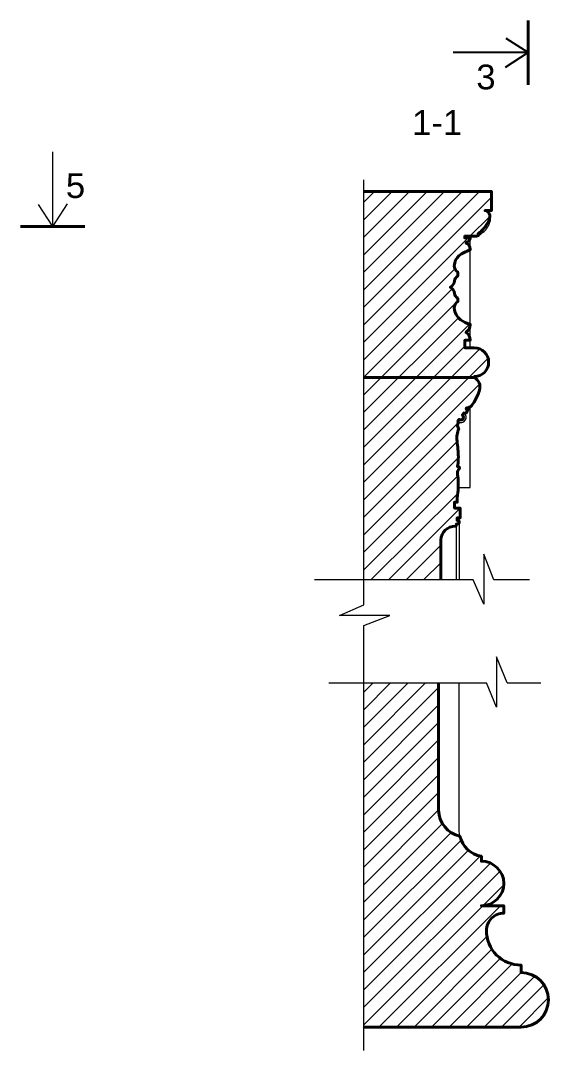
# Model space of a CAD drawing. Header units: millimetres. Extents: x 542654 to 551203, y 315718 to 321804.
# Drawn here: x 543729 to 544528, y 318843 to 320403 of the extents above; entities that cross this region are included whole.
import ezdxf

# ---------------------------------------------------------------- set-up
doc = ezdxf.new("R2010")
doc.units = ezdxf.units.MM
doc.layers.add('cad-block.com', color=250, linetype='Continuous')
doc.styles.get("Standard").update_dxf_attribs({"font": 'arial.ttf'})
pattern_1 = [(44.99999999999999, (-1126043.278342743, -80341.50671240926), (-13.25825214724777, 13.25825214724777), [])]

msp = doc.modelspace()

# ---------------------------------------------------------------- hatches: boundary and pattern name
at = {"layer": 'cad-block.com', "lineweight": 15, "true_color": 0x000000}
h = msp.add_hatch(dxfattribs=at)
h.set_pattern_fill('ANSI31', color=18, scale=150, style=0)
h.set_pattern_definition(pattern_1)
edge = h.paths.add_edge_path()
edge.add_line((544248.608314321, 320144.4442572378), (544248.608314321, 319555.699559416))
edge.add_line((544248.608314321, 319555.699559416), (544365.257255571, 319555.699559416))
edge.add_line((544365.257255571, 319555.699559416), (544365.257255571, 319616.2896316319))
edge.add_arc((544386.9677585467, 319615.5613939584), 21.7227132183926, 88.71029665304587, 178.078841979175, ccw=False)
edge.add_arc((544387.5396568129, 319638.3793486627), 1.103867095821917, 265.6893774059357, 365.2062467474019)
edge.add_line((544388.6389699178, 319638.4795148405), (544388.6389699178, 319639.8087348272))
edge.add_arc((544390.0124771233, 319639.3730607419), 1.44094897623303, 107.598936313542, 162.4010637061533, ccw=False)
edge.add_arc((544388.9854569844, 319650.5632067712), 9.8344337893087, 273.4472837356378, 289.8373959181588)
edge.add_arc((544391.9773829108, 319642.4510837637), 1.189963760156018, 286.8739962577224, 357.2656873663957)
edge.add_line((544393.1659918797, 319642.394316964), (544393.1659918797, 319644.6201091421))
edge.add_arc((544391.8883142435, 319644.620109142), 1.277677636127919, 3.915369430481745e-09, 80.16644966010651)
edge.add_line((544392.1065243214, 319645.8790152163), (544390.3864172655, 319645.8790152163))
edge.add_arc((544390.4164146207, 319646.3964259586), 0.5182795747947554, 183.4436939337459, 266.6819396595283, ccw=False)
edge.add_line((544389.8990708978, 319646.3652941396), (544389.8990708978, 319649.5073137559))
edge.add_arc((544390.1652979915, 319649.5233343111), 0.2667086867272216, 97.44070023406567, 183.4436939132001, ccw=False)
edge.add_line((544390.1307592164, 319649.7877971564), (544394.300566579, 319649.7877971564))
edge.add_arc((544394.1830020428, 319650.4500004721), 0.6725582886325608, 280.0671361310258, 355.8469575496474)
edge.add_line((544394.8537943047, 319650.4012932563), (544394.8537943047, 319664.0760284947))
edge.add_arc((544394.1308158094, 319664.0011034235), 0.7268505148580819, 5.916663006058511, 90.00000002753019)
edge.add_line((544394.130815809, 319664.7279539385), (544386.5596077079, 319664.7205127013))
edge.add_arc((544386.5596077079, 319665.3054656154), 0.5849529140687082, 176.7540097865518, 270, ccw=False)
edge.add_line((544385.9755932714, 319665.3385873551), (544385.9755932714, 319673.2672324894))
edge.add_arc((544386.161384099, 319673.2495662099), 0.186628853761658, 101.26798520456128, 174.5682513491835, ccw=False)
edge.add_line((544386.1249171604, 319673.4325976043), (544389.9853537013, 319673.4325976043))
edge.add_arc((544389.934749844, 319673.686583683), 0.2589781429768724, 281.2679849723, 360.1404690848086)
edge.add_arc((544481.2070709219, 319675.7494737557), 91.03670485134286, 172.248985360278, 181.2980327504418, ccw=False)
edge.add_arc((544301.4057000144, 319700.2226125533), 90.42256744635891, 352.2489834095325, 367.7510165904675)
edge.add_arc((544441.6909044859, 319719.3171261368), 51.15617051447427, 182.0519511818127, 187.7510165904749, ccw=False)
edge.add_arc((544400.3472322818, 319717.8358392768), 9.78597058651606, 138.1075341880809, 182.0519511817953, ccw=False)
edge.add_arc((544391.8431238706, 319725.4641210767), 1.638150521471327, 318.1075341886581, 426.3036567590891)
edge.add_arc((544391.9405579814, 319725.6861206719), 1.395710371804822, 66.30365675984578, 91.34813010664102)
edge.add_arc((544391.8410905501, 319729.9127247879), 2.832063998168365, 248.7616127625156, 271.3481301050776, ccw=False)
edge.add_arc((544391.0687691553, 319727.9255113587), 0.7000467492001305, 142.3173619532757, 248.76161275096348, ccw=False)
edge.add_arc((544387.6334376209, 319730.5789748629), 3.640733286535336, 322.3173619474399, 354.2366941610533)
edge.add_arc((544272.8979675226, 319742.1591450888), 118.9591118787378, 354.23669416297, 365.76330583703)
edge.add_arc((543873.7718581059, 319701.8756278406), 520.1129638856776, 5.76330583700501, 7.115275562893301)
edge.add_arc((544425.740598164, 319770.7764165933), 36.13950459612421, 156.4503015856363, 187.1152755629396, ccw=False)
edge.add_arc((544404.1468330764, 319793.3366993745), 14.10761883687133, 189.5500228748707, 215.1446488931778, ccw=False)
edge.add_arc((544389.1370006709, 319793.3687700854), 2.614280161555598, 294.8281053042774, 383.8153738957129)
edge.add_arc((544395.1265277993, 319795.8250636786), 3.860880781445975, 123.0101201972069, 201.2713584888995, ccw=False)
edge.add_arc((544395.535879168, 319802.2635626339), 4.069304110124833, 231.8677327485314, 413.1718183076296)
edge.add_arc((544384.2582942824, 319816.1730287823), 17.36723500296964, 322.1676549051808, 331.1842523124487)
edge.add_arc((544401.0006302904, 319807.1501427302), 1.659084886016305, 81.85362243566777, 156.8604375588819, ccw=False)
edge.add_arc((544402.1861852912, 319815.4322229549), 6.707419372525746, 261.8536224429295, 278.1463775600238)
edge.add_arc((544402.1340642832, 319811.8741812507), 3.240680418024164, 288.0214565218588, 387.6985688596603)
edge.add_arc((544396.9045278669, 319806.1782574123), 10.83807650234687, 41.64648852798769, 48.35351147136065)
edge.add_arc((544404.9696305145, 319815.2473692453), 1.298425059309311, 100.54009694164557, 228.3535114599673, ccw=False)
edge.add_line((544404.7321179467, 319816.5238861525), (544407.4193907868, 319817.0238882035))
edge.add_arc((544406.0927864026, 319824.1537548166), 7.252232560535271, 280.5400969322748, 323.1877492914117)
edge.add_arc((544350.676071799, 319865.6292371251), 76.47092866332008, 323.1877492909093, 343.1726846145963)
edge.add_arc((544408.5345824677, 319848.2433585203), 16.05718375368393, 342.7876308802064, 422.2714631863764)
edge.add_line((544416.0057165888, 319862.4565673433), (544416.0057165888, 319863.9565673433))
edge.add_arc((544416.0057165888, 319885.7065673433), 21.75, 270, 450)
edge.add_line((544416.0057165888, 319907.4565673433), (544402.2243048331, 319907.4565673433))
edge.add_arc((544402.2244594478, 319908.1071279371), 0.6505606122168465, 181.6553663191426, 269.9863828694656, ccw=False)
edge.add_line((544401.574170336, 319908.0883348198), (544401.574170336, 319918.4342802928))
edge.add_arc((544402.035600435, 319918.4067006978), 0.4622535779209194, 92.36527725625092, 176.5795107294826, ccw=False)
edge.add_line((544402.0165231598, 319918.8685604471), (544409.6591096156, 319918.8685604471))
edge.add_arc((544409.6078625231, 319919.2487361344), 0.3836141521653999, 277.6771060735686, 359.9999999869594)
edge.add_arc((544396.0505908412, 319918.7015303504), 13.95162112460891, 2.247812330627124, 58.51206200227043)
edge.add_arc((544393.5410449675, 319943.8993365873), 16.5191119669554, 306.3741076550814, 355.9629173351061)
edge.add_arc((544409.5068383467, 319942.7616155295), 0.5129519030317577, 357.177467424198, 432.3293295925254)
edge.add_arc((544422.7056159946, 319989.5548992922), 48.10646192249678, 235.3530386974739, 254.2685195322376, ccw=False)
edge.add_arc((544409.9468727916, 319969.3760753755), 24.2719795830393, 183.6275323338814, 233.0490054788072, ccw=False)
edge.add_arc((544395.628938292, 319968.4683596522), 9.925300658336498, 119.16507946371601, 183.6275323325743, ccw=False)
edge.add_arc((544390.6546309401, 319977.4100238565), 0.3071624507831822, 296.5791833414985, 352.3659213281021)
edge.add_line((544390.9590709183, 319977.369218576), (544390.9590709183, 319982.3805587953))
edge.add_arc((544390.7759739474, 319982.3470986767), 0.1861292032025744, 10.35626050885881, 54.7870824207919)
edge.add_arc((544396.1756948689, 319991.1371500272), 10.13035876689462, 186.6115473776094, 238.5046576107411, ccw=False)
edge.add_arc((544374.1795407283, 319988.4577372217), 12.02870412608205, 7.226088729968588, 63.71374316238214)
edge.add_arc((544373.300424366, 320010.6041861649), 12.94610654670512, 298.644903199637, 351.7546452469088)
edge.add_arc((544396.1757164286, 320007.5811638557), 10.13038105797055, 121.37337134777641, 173.3884239741302, ccw=False)
edge.add_arc((544390.8342732718, 320016.3355908059), 0.1249419702969305, 302.6659991000371, 357.2458064080218)
edge.add_line((544390.9590709183, 320016.3295871898), (544390.9590709183, 320022.0623436399))
edge.add_arc((544390.453812852, 320022.0427718677), 0.5056369920780812, 2.218311096127923, 53.905932091277)
edge.add_arc((544395.8183136116, 320031.1990554124), 10.10905458344102, 176.1195001422867, 239.9208032652577, ccw=False)
edge.add_arc((544408.948250533, 320030.4289490425), 23.26131767845777, 134.2596678138719, 176.4156622520014, ccw=False)
edge.add_arc((544430.3042976452, 319995.0177234358), 64.22138089815279, 108.86801925921739, 125.82595765979511, ccw=False)
edge.add_arc((544409.4309188672, 320056.2880481259), 0.5106983805081546, 281.8499842692975, 334.6577736935816)
edge.add_arc((544408.7026026384, 320056.6329785542), 1.316565323301772, 334.6577737192684, 359.9999999962003)
edge.add_arc((544398.8632608472, 320056.2931892148), 11.16108060818967, 1.744589469740536, 66.36526411518243)
edge.add_arc((544396.201506135, 320080.5743129312), 15.76401922104547, 296.9166817606026, 331.226767795253)
edge.add_arc((544409.2982165018, 320073.1989966233), 0.7516456355647152, 343.5695998162579, 447.3040447366485)
edge.add_line((544409.3335708571, 320073.9498103356), (544401.7477129246, 320073.9503036522))
edge.add_arc((544401.7732680433, 320074.147947439), 0.1992890628141184, 182.5110269528677, 262.63259546520635, ccw=False)
edge.add_line((544401.574170336, 320074.1392162543), (544401.574170336, 320076.4231772404))
edge.add_arc((544401.8300529761, 320076.4343986588), 0.2561285727022956, 87.90722225497711, 182.5110270585516, ccw=False)
edge.add_line((544401.839406213, 320076.6903563953), (544416.9152423139, 320076.6903563953))
edge.add_line((544416.9152423139, 320076.6903563953), (544418.0837453993, 320076.6903563953))
edge.add_arc((544430.5551090632, 319948.6100864353), 128.6860150313676, 94.40188911753768, 95.5614418862557, ccw=False)
edge.add_arc((544420.5854066409, 320078.5583713837), 1.64448589742857, 273.2351858098265, 414.6967141711389)
edge.add_arc((544387.2584048554, 320124.3080476859), 56.09788348828076, 307.6638453163041, 334.4503047835618)
edge.add_arc((544423.494407981, 320106.9857653909), 15.93435044613414, 334.4503047837355, 365.0963050888723)
edge.add_arc((544431.581271753, 320107.7069730954), 7.815390770268007, 5.096305088746037, 85.74081826703822)
edge.add_line((544432.1617075397, 320115.5007800719), (544442.0382106128, 320115.5007800719))
edge.add_line((544442.0382106128, 320115.5007800719), (544442.0382106128, 320144.4442572378))
edge.add_line((544442.0382106128, 320144.4442572378), (544248.608314321, 320144.4442572378))
h = msp.add_hatch(dxfattribs=at)
h.set_pattern_fill('ANSI31', color=18, scale=150, style=0)
h.set_pattern_definition(pattern_1)
edge = h.paths.add_edge_path()
edge.add_line((544362.02804642, 319399.7038254439), (544248.608314321, 319399.7038254439))
edge.add_line((544248.608314321, 319399.7038254439), (544248.608314321, 318878.3668243319))
edge.add_line((544248.608314321, 318878.3668243319), (544486.9159918797, 318878.3668243321))
edge.add_arc((544486.9159918797, 318919.616824332), 41.24999999991269, 270, 450)
edge.add_line((544486.9159918797, 318960.8668243319), (544486.9159919055, 318972.1168243851))
edge.add_arc((544486.9159834377, 319024.6168159436), 52.49999155855107, 179.9999908457536, 270.00000924133894, ccw=False)
edge.add_arc((544460.665991879, 319024.6168243592), 26.24999999965075, 89.99999930478441, 180.0000000600309, ccw=False)
edge.add_line((544460.6659921975, 319050.8668243592), (544460.6659918797, 319062.1168243319))
edge.add_line((544460.6659918797, 319062.1168243319), (544426.9159918797, 319062.1168243319))
edge.add_arc((544426.9159918797, 319095.8668243319), 33.75, 270, 450)
edge.add_line((544426.9159918797, 319129.6168243319), (544426.9159918797, 319137.116824332))
edge.add_arc((544432.9861031965, 319176.4723942591), 39.82093840791137, 192.6152719860598, 261.23192559702954, ccw=False)
edge.add_arc((544402.311480281, 319207.2202985855), 40.28518974941714, 180.5349521667993, 258.2772584885269, ccw=False)
edge.add_line((544362.02804642, 319206.8441742597), (544362.02804642, 319399.7038254439))

# ---------------------------------------------------------------- linework, layer by layer
at = {"layer": 'cad-block.com', "color": 18, "lineweight": 40, "true_color": 0x000000}
for points in [[(544497.5566319824, 320306.130696962), (544497.5566319824, 320403.280934011)], [(543826.384746894, 320091.0846717392), (543729.2345098448, 320091.0846717392)], [(544416.0057165888, 319862.4565673433), (544248.608314321, 319862.4565673433)]]:
    msp.add_lwpolyline(points, dxfattribs=at)
at = {"layer": 'cad-block.com', "color": 18, "true_color": 0x000000}
for points in [[(544497.5566319824, 320354.7058154865), (544464.1037683946, 320375.9650942743)], [(544497.5566319824, 320354.7058154865), (544384.0087723329, 320354.7058154865)], [(544497.5566319824, 320354.7058154865), (544462.9182725211, 320332.3916951425)]]:
    msp.add_lwpolyline(points, dxfattribs=at)
at = {"layer": 'cad-block.com', "color": 18, "lineweight": 15, "true_color": 0x000000}
for points in [[(543777.8096283694, 320091.0846717392), (543777.8096283694, 320204.6325313887)], [(544248.608314321, 319517.9546218031), (544248.608314321, 320161.8623961156)], [(543777.8096283694, 320091.0846717392), (543756.5503495815, 320124.5375353271)], [(543777.8096283694, 320091.0846717392), (543800.1237487135, 320125.7230312005)], [(544410.0191679617, 319907.4565673433), (544410.0191679617, 320073.4115999019)], [(544391.7275775517, 319695.9565673433), (544410.0191679617, 319695.9565673433), (544410.0191679617, 319816.8997883638)], [(544388.6435239092, 319638.3793486627), (544388.6389699178, 319555.699559416)], [(544393.1659918797, 319642.394316964), (544393.1659918797, 319555.699559416)], [(544445.5261811173, 319555.699559416), (544430.3135098775, 319595.0587198752), (544430.3135098775, 319519.154755604), (544414.2499116136, 319555.699559416)], [(544414.2499116136, 319555.699559416), (544173.9932406318, 319555.699559416)], [(544499.4050469744, 319555.699559416), (544445.5261811173, 319555.699559416)], [(544248.608314321, 319486.6783522995), (544287.9674747802, 319501.8910235392), (544212.063510509, 319501.8910235392), (544248.608314321, 319517.9546218031)], [(544248.608314321, 318842.960770834), (544248.608314321, 319486.6783522995)], [(544465.6922613833, 319399.7038254439), (544449.6286631194, 319439.062985903), (544449.6286631194, 319363.1590216318), (544434.4159918797, 319399.7038254439)], [(544195.9956199214, 319399.7038254439), (544434.4159918797, 319399.7038254439)], [(544465.6922613833, 319399.7038254439), (544516.9159918797, 319399.7038254439)]]:
    msp.add_lwpolyline(points, dxfattribs=at)
at = {"layer": 'cad-block.com', "color": 18, "lineweight": 40, "true_color": 0x000000}
for points in [[(544365.257255571, 319555.699559416), (544365.257255571, 319616.2896316318, -0.410989268596161), (544387.4566861849, 319637.2786041691, 0.463743738105898), (544388.6389699178, 319638.4795148405), (544388.6389699178, 319639.8087348271, -0.243783557155579), (544389.5768030377, 319640.7465679472, 0.07163752600599887), (544392.3227912079, 319641.3123533924, 0.3171787834675325), (544393.1659918797, 319642.394316964), (544393.1659918797, 319644.6201091422, 0.3647929381515717), (544392.1065243214, 319645.8790152163), (544390.3864172655, 319645.8790152163, -0.3800553361507876), (544389.8990708978, 319646.3652941396), (544389.8990708978, 319649.5073137559, -0.3939255650883025), (544390.1307592164, 319649.7877971564), (544394.300566579, 319649.7877971564, 0.3432533547081066), (544394.8537943047, 319650.4012932563), (544394.8537943047, 319664.0760284947, 0.384281300514013), (544394.130815809, 319664.7279539385), (544386.5596077079, 319664.7205127013, -0.4309059496338118), (544385.9755932714, 319665.3385873551), (544385.9755932714, 319673.2672324893, -0.3312037950467645), (544386.1249171604, 319673.4325976043), (544389.9853537013, 319673.4325976043, 0.3584086956765569), (544390.1937272085, 319673.6872186057, -0.03950444879458349), (544391.0021220885, 319688.0274555176, 0.06774372563825809), (544391.0021220885, 319712.4177695891, -0.02487199075062447), (544390.5675367321, 319717.4854462483, -0.1941286308245753), (544393.062562066, 319724.37027117, 0.5106038316480537), (544392.5014790959, 319726.9641562526, 0.1097141949281714), (544391.9077209107, 319727.0814447091, -0.0988725826596335), (544390.8151778289, 319727.2730108681, -0.5010042192260721), (544390.514745995, 319728.353441013, 0.140181920614455), (544391.2557678187, 319730.2133756259, 0.05033678111434914), (544391.2557678187, 319754.1049145517, 0.005899149204634948), (544389.8794057226, 319766.2999593857, -0.1346054200318941), (544392.61101362, 319785.2157524644, -0.112144228700093), (544390.2347299153, 319790.996123616, 0.4090459539250548), (544391.5286784152, 319794.4243923331, -0.3554018974410486), (544393.0231695173, 319799.0626992892, 1.011445543738172), (544397.9750907617, 319805.5207827283, 0.03936263886087266), (544399.4750181674, 319807.8021168932, -0.3394874222880306), (544401.2357268521, 319808.7924862588, 0.07121055859029517), (544403.1366437306, 319808.7924862588, 0.4645935727247633), (544405.0033796948, 319813.3805140962, 0.02927326570131744), (544404.1067845508, 319814.2771092402, -0.623737906983022), (544404.7321179467, 319816.5238861525), (544407.4193907868, 319817.0238882035, 0.1882635727842486), (544411.8989475219, 319819.8082548261, 0.08742242872533192), (544423.8726372482, 319843.4918087048, 0.3614217530598243), (544416.0057165888, 319862.4565673433), (544416.0057165888, 319863.9565673433, 0.9999999999999999), (544416.0057165888, 319907.4565673433), (544402.2243048331, 319907.4565673433, -0.4057073089256044), (544401.574170336, 319908.0883348198), (544401.574170336, 319918.4342802927, -0.3849369298820353), (544402.0165231598, 319918.8685604471), (544409.6591096156, 319918.8685604471, 0.3754913657580518), (544409.9914766751, 319919.2487361344, 0.2505530382930096), (544403.3377883877, 319930.5987772556, 0.2198130726756657), (544410.0191679617, 319942.7363564625, 0.3401934027091014), (544409.6625425145, 319943.2503648178, -0.08272227289152233), (544395.3562158454, 319949.9791239975, -0.2190477730771515), (544385.7235235643, 319967.8403849476, -0.2889303962555677), (544390.7920659239, 319977.1353232989, 0.2483398548584394), (544390.9590709183, 319977.369218576), (544390.9590709183, 319982.3805587953, 0.1963318662065542), (544390.8832991227, 319982.4991690124, -0.2303769904976884), (544386.1127072322, 319989.9707673413, 0.2515892729056353), (544379.5065262521, 319999.2425853051, 0.2359741900641967), (544386.1127072322, 320008.7475541398, -0.2309373723648758), (544390.901709557, 320016.2304107537, 0.242756095137688), (544390.9590709183, 320016.3295871898), (544390.9590709183, 320022.0623436399, 0.2294329826956376), (544390.7516900253, 320022.451352285, -0.2858073545326635), (544385.732435355, 320031.8831930931, -0.1860431688609243), (544392.7139137177, 320047.0883370355, -0.0741282973897344), (544409.535790743, 320055.7882334347, 0.2345837402973828), (544409.8924713874, 320056.0694569391, 0.1110292139867044), (544410.0191679617, 320056.6329785541, 0.2896785512002441), (544403.3377883877, 320066.5180766777, 0.1508345077112697), (544410.0191679617, 320072.9863933448, 0.4862990598143721), (544409.3335708571, 320073.9498103356), (544401.7477129246, 320073.9503036522, -0.3645710633150387), (544401.574170336, 320074.1392162543), (544401.574170336, 320076.4231772404, -0.4379486715248631), (544401.839406213, 320076.6903563953), (544416.9152423139, 320076.6903563953), (544418.0837453993, 320076.6903563953, -0.005059546588652018), (544420.6782126189, 320076.9165063109, 0.7097540584422676), (544421.5357623224, 320079.9004436417, 0.1174131047697079), (544437.8705628867, 320100.1133790318, 0.1345211326986894), (544439.3657666891, 320108.4012147548, 0.3671582719601228), (544432.1617075397, 320115.5007800719), (544432.1617075397, 320115.5007800719), (544442.0382106128, 320115.5007800719), (544442.0382106128, 320144.4442572378), (544248.608314321, 320144.4442572378)], [(544248.608314321, 318878.3668243319), (544486.9159918797, 318878.3668243321, 0.9999999999999999), (544486.9159918797, 318960.8668243319), (544486.9159919055, 318972.1168243851, -0.414213656409455), (544434.4159918793, 319024.6168243317, -0.4142135662309562), (544460.6659921975, 319050.8668243592), (544460.6659918797, 319062.1168243319), (544426.9159918797, 319062.1168243319, 0.9999999999999999), (544426.9159918797, 319129.6168243319), (544426.9159918797, 319137.116824332, -0.3086752690530409), (544394.1264987091, 319167.7753674813, -0.3528536750377917), (544362.02804642, 319206.8441742597), (544362.02804642, 319399.7038254439)], [(544394.1264987087, 319167.7753674811, 0.3086752690529247), (544426.9159918797, 319137.1168243323, 0.3086752690529247)]]:
    msp.add_lwpolyline(points, format="xyb", dxfattribs=at)
at = {"layer": 'cad-block.com', "color": 18, "lineweight": 15, "true_color": 0x000000}
for points in [[(544422.68171196, 320080.8090609661, 0.1665792349668778), (544428.5667057487, 320082.0333435042, 0.1882741613578615), (544440.3308015567, 320100.4170087831, 0.1797697651023192), (544438.967612722, 320110.2608524939, 2.231818118361256)], [(544421.457106411, 320077.1639276318, 0.08216612508851732), (544428.5667057487, 320082.0333435042, 10.571040086159)], [(544404.8156058562, 319810.0544712836, 0.0508914424856588), (544411.4931064807, 319819.3131535972, -4.071314236302828)], [(544394.1264987087, 319167.7753674811, -0.05348411731921118), (544393.1659918797, 319176.2157418701), (544393.1659918797, 319399.7038254439)]]:
    msp.add_lwpolyline(points, format="xyb", dxfattribs=at)
msp.add_arc((544395.535879168, 319802.263562634), 8.169953715987504, 238.8123511727565, 52.41462205746301, dxfattribs=at)

# ---------------------------------------------------------------- texts
at = {"layer": 'cad-block.com', "color": 18, "true_color": 0x000000}
for s, insert, char_height, width, attachment_point in [('{\\fArial|b0|i0|c0|p34;3}', (544448.1893112679, 320298.5866254083), 37.5, 85.83817160676698, 9), ('{\\fArial|b0|i0|c0|p34;5}', (543797.8037299936, 320133.9380927976), 37.49999999999999, 85.83817160676695, 7)]:
    msp.add_mtext(s, dxfattribs=dict(at, insert=insert, char_height=char_height, width=width, attachment_point=attachment_point))
at = {"layer": 'cad-block.com', "color": 18, "lineweight": 15, "true_color": 0x000000, "insert": (544321.9244052708, 320267.6295930292), "char_height": 37.5, "width": 85.83817160676699, "attachment_point": 1}
msp.add_mtext('{\\fArial|b0|i0|c0|p34;1-1}', dxfattribs=at)

doc.saveas('drawing.dxf')
